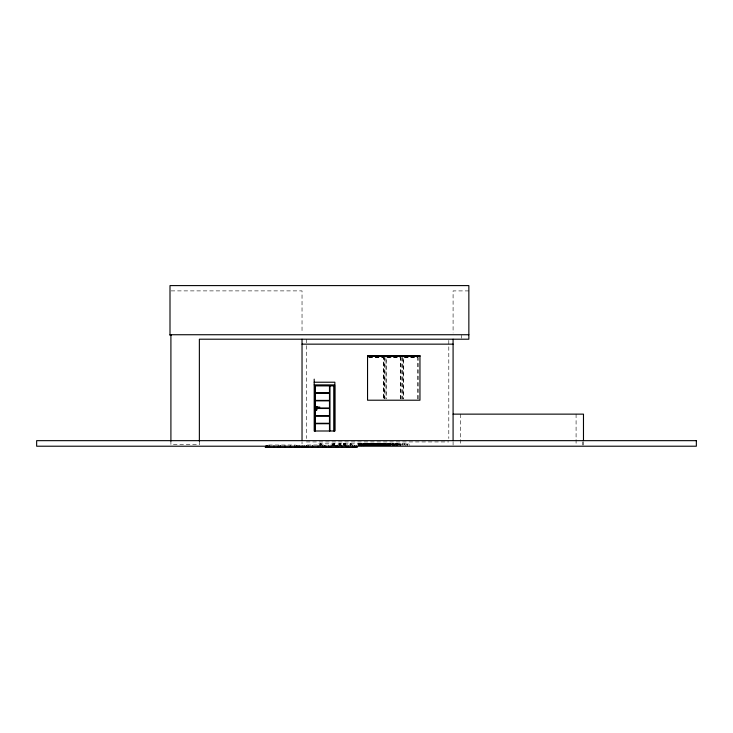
<?xml version="1.0" encoding="UTF-8"?>
<svg xmlns="http://www.w3.org/2000/svg" width="733" height="733" viewBox="0 0 733 733"><rect width="100%" height="100%" fill="white"/><g stroke="black" fill="none" stroke-linecap="round" stroke-linejoin="round"><path stroke-width="0.55" stroke-dasharray="3.67 2.75" d="M332.617 445.426L333.002 443.841M334.468 443.841L333.854 445.426L334.019 443.841L334.55 445.426M334.001 445.426L334.175 443.841L333.799 445.426M339.315 443.841L339.15 445.426L339.406 443.841L339.544 445.426L340.396 443.841L340.937 445.426M343.493 443.841L344.098 445.426L344.189 443.841L344.675 445.426M359.014 443.841L358.758 445.426L358.135 443.841L358.529 445.426L359.033 443.841L358.785 445.426M358.565 443.841L359.17 445.426L359.738 443.841L360.288 445.426L360.718 443.841L360.938 445.426L360.682 443.841L359.839 445.426L359.307 443.841L359.912 445.426L360.141 443.841L359.5 445.426M363.302 443.841L363.467 445.426L364.136 443.841L363.834 445.426L363.348 443.841L362.377 445.426L361.827 443.841L362.065 445.426L362.239 443.841L361.58 445.426L361.387 443.841L361.213 445.426L361.47 443.841L362.075 445.426L362.331 443.841M363.137 443.841L362.972 445.426L363.229 443.841L363.449 445.426L362.899 443.841M363.678 445.426L363.852 443.841L363.467 445.426M363.806 445.426L363.98 443.841L363.705 445.426L363.495 443.841M364.732 443.841L364.127 445.426L364.219 443.841L364.878 445.426L365.144 443.841L365.547 445.426L366.39 443.841L366.134 445.426L365.501 443.841L365.245 445.426L365.969 443.841L366.637 445.426M365.171 443.841L364.191 445.426L363.705 443.841M365.061 443.841L364.887 445.426L364.475 443.841M365.226 445.426L365.501 443.841M367.865 443.841L368.406 445.426L367.691 443.841L368.076 445.426L368.241 443.841L367.755 445.426L367.499 443.841L366.967 445.426L366.738 443.841L366.161 445.426L365.73 443.841M368.836 443.841L368.672 445.426L368.415 443.841L367.737 445.426L367.581 443.841M371.31 443.841L371.026 445.426L371.283 443.841L370.504 445.426L370.66 443.841M371.072 443.841L371.512 445.426L371.677 443.841L372.318 445.426L372.795 443.841L373.271 445.426L372.611 443.841L372.364 445.426L371.924 443.841L371.393 445.426L370.843 443.841L370.715 445.426L370.962 443.841M375.763 443.841L376.524 445.426L376.093 443.841L376.002 445.426L376.35 443.841M377.129 443.841L376.964 445.426L376.414 443.841L376.258 445.426L376.56 443.841L376.817 445.426L377.055 443.841L377.211 445.426L377.916 443.841L378.375 445.426M378.182 443.841L378.008 445.426L377.797 443.841L378.054 445.426L378.265 443.841L378.915 445.426L379.52 443.841L380.134 445.426M378.338 443.841L378.173 445.426L377.651 443.841M378.659 443.841L378.494 445.426L378.75 443.841L377.971 445.426M380.949 445.426L380.345 443.841L379.721 445.426L379.557 443.841L379.419 445.426L379.667 443.841M382.47 445.426L382.241 443.841L382.773 445.426L383.258 443.841L383.835 445.426L383.616 443.841L383.89 445.426L383.698 443.841L383.478 445.426L383.625 443.841L384.275 445.426L384.431 443.841L384.028 445.426L383.451 443.841L382.883 445.426M384.596 443.841L384.431 445.426L384.678 443.841L384.926 445.426L384.779 443.841L385.082 445.426L384.944 443.841M386.712 445.426L386.887 443.841L387.262 445.426L386.603 443.841L387.097 445.426M388.151 445.426L387.62 443.841L387.427 445.426L387.684 443.841L388.252 445.426L387.876 443.841M389.718 445.426L389.278 443.841L388.6 445.426L388.802 443.841L389.654 445.426M333.872 445.426L334.257 443.841M344.565 443.841L345.17 445.426L344.794 443.841L344.327 445.426L343.869 443.841L344.537 445.426L343.997 443.841L343.621 445.426M359.078 445.426L359.509 443.841L359.976 445.426L360.224 443.841M364.072 445.426L364.301 443.841L364.539 445.426L364.2 443.841M364.484 445.426L364.722 443.841M368.103 445.426L368.332 443.841M368.928 443.841L368.699 445.426L368.497 443.841L367.81 445.426M371.164 445.426L371.402 443.841L370.669 445.426L370.422 443.841L370.907 445.426M373.271 445.426L372.731 443.841L371.878 445.426L372.098 443.841L371.549 445.426L371.768 443.841M372.181 443.841L371.952 445.426L371.494 443.841L371.805 445.426L372.465 443.841M372.382 445.426L372.611 443.841M373.124 445.426L373.876 443.841L373.619 445.426L374.233 443.841L374.765 445.426L375.314 443.841L375.873 445.426M376.991 445.426L377.22 443.841M379.502 443.841L379.273 445.426L379.117 443.841M384.284 445.426L384.523 443.841M386.74 445.426L387.134 443.841M388.655 445.426L388.893 443.841M395.142 443.841L394.913 445.426L395.06 443.841L395.518 445.426M361.396 446.214L362.056 443.841L362.487 445.426M363.852 446.214L364.503 443.841M319.698 445.426L320.138 443.841M320.843 443.841L320.413 445.426L321.072 443.841M334.266 445.426L334.697 443.841M339.846 443.841L339.416 445.426L338.985 443.841M345.839 443.841L345.087 445.426L345.5 443.841M350.466 443.841L350.007 445.426L350.85 443.841M351.08 443.841L350.64 445.426L351.309 443.841M358.373 445.426L358.804 443.841L359.234 445.426L359.866 443.841L359.445 445.426M359.207 445.426L359.637 443.841L358.932 445.426M359.857 445.426L360.297 443.841M362.093 445.426L361.873 443.841L361.525 445.426L361.012 443.841L360.618 445.426L361.287 443.841L361.736 445.426L361.241 443.841M366.427 445.426L366.976 443.841M366.912 445.426L367.343 443.841M366.766 443.841L367.306 445.426L367.755 443.841M368.626 443.841L369.001 445.426L369.423 443.841L369.725 445.426L370.458 443.841L369.799 445.426L369.295 443.841L369.505 445.426L370.092 443.841M371.494 445.426L371.924 443.841M371.649 445.426L372.089 443.841L371.448 445.426M372.254 445.426L372.63 443.841M373.409 445.426L373.839 443.841M373.885 445.426L374.325 443.841L374.49 445.426L374.233 443.841L374.05 445.426L373.317 443.841M374.645 445.426L375.085 443.841L375.525 445.426M378.851 445.426L379.291 443.841M380.097 443.841L379.657 445.426L379.034 443.841M379.822 445.426L380.262 443.841L380.858 445.426M382.104 445.426L382.553 443.841L383.093 445.426M383.093 443.841L382.168 445.426L381.563 443.841M385.705 443.841L385.274 445.426L385.934 443.841M390.716 443.841L390.286 445.426L390.946 443.841L391.477 445.426M392.732 445.426L393.172 443.841M319.762 445.426L320.367 443.841M338.875 445.426L339.489 443.841L339.672 445.426L339.535 443.841M340.075 443.841L339.471 445.426L339.297 443.841M340.79 443.841L340.176 445.426L340.369 443.841M343.676 445.426L344.281 443.841M344.382 445.426L344.895 443.841L345.5 445.426M345.124 445.426L345.729 443.841M359.921 445.426L360.526 443.841M360.334 445.426L360.141 443.841L360.306 445.426L360.948 443.841M364.246 445.426L364.86 443.841L365.492 445.426M366.482 445.426L367.206 443.841M367.38 445.426L367.984 443.841M369.047 445.426L369.652 443.841M371.713 445.426L372.318 443.841M372.419 445.426L373.024 443.841M373.464 445.426L374.068 443.841L374.71 445.426M374.499 443.841L375.03 445.426L374.526 443.841L373.949 445.426L373.546 443.841L373.775 445.426L373.518 443.841M375.47 443.841L374.865 445.426L375.241 443.841L375.745 445.426M379.877 445.426L380.491 443.841M382.333 445.426L382.938 443.841L383.57 445.426L384.33 443.841M383.89 443.841L384.165 445.426L384.697 443.841M392.787 445.426L393.401 443.841M319.927 445.426L320.678 443.841M321.173 445.426L321.924 443.841M332.855 445.426L333.607 443.841M340.323 445.426L341.074 443.841M358.171 445.426L358.923 443.841M358.593 445.426L359.344 443.841M361.781 445.426L362.533 443.841M364.732 445.426L365.602 443.841M366.069 445.426L366.821 443.841M367.297 445.426L368.048 443.841M369.963 445.426L370.715 443.841L370.916 445.426M372.96 445.426L373.711 443.841L374.288 445.426M378.888 443.841L378.136 445.426L378.43 443.841L379.034 445.426M380.418 445.426L381.178 443.841L381.792 445.426M380.583 445.426L381.334 443.841L381.811 445.426M381.133 445.426L381.884 443.841L382.232 445.426M391.046 445.426L391.798 443.841M171.146 290.891L302.033 290.891L302.033 333.002M468.854 290.909L453.086 290.909L453.086 332.993M368.726 357.42L383.597 357.42L383.597 399.082M368.956 357.649L383.359 357.649L383.359 398.862M306.312 441.926L448.798 441.926M318.763 443.841L408.858 443.841L409.399 445.426M268.699 445.023L295.362 445.023M307.182 445.023L324.288 445.023M330.72 445.023L336.612 445.023M337.666 445.023L347.937 445.023M349.696 445.023L352.949 445.023M406.971 443.841L407.585 445.426L407.2 443.841M404.524 443.841L405.129 445.426M399.512 443.841L400.117 445.426L399.742 443.841M398.935 445.426L398.266 443.841L398.779 445.426M397.057 443.841L397.671 445.426M396.516 443.841L397.121 445.426M396.351 443.841L396.965 445.426L396.58 443.841M394.162 443.841L394.675 445.426L394.29 443.841M393.896 443.841L394.51 445.426L394.125 443.841M393.099 443.841L393.703 445.426L393.328 443.841M388.124 443.841L388.737 445.426M386.438 443.841L387.042 445.426M385.631 443.841L386.337 445.426M381.994 443.841L382.599 445.426L382.489 443.841M380.775 443.841L381.389 445.426L381.004 443.841M380.665 443.841L381.27 445.426L380.894 443.841M374.856 443.841L375.461 445.426M369.606 443.841L370.211 445.426L369.579 443.841L369.744 445.426M368.021 445.426L367.407 443.841L367.92 445.426M357.86 443.841L358.464 445.426M343.64 443.841L344.244 445.426M406.412 443.841L406.952 445.426M401.4 443.841L401.931 445.426M400.154 443.841L400.694 445.426M398.944 443.841L399.485 445.426M395.948 443.841L396.489 445.426M395.783 443.841L396.324 445.426M390.771 443.841L391.312 445.426M390.552 445.426L389.535 443.841M389.791 443.841L390.231 445.426M388.49 443.841L389.021 445.426M387.519 443.841L388.059 445.426M385.549 443.841L386.089 445.426M385.109 443.841L385.65 445.426M382.663 443.841L383.203 445.426M377.284 445.426L376.744 443.841L377.183 445.426M375.571 443.841L376.111 445.426L376.258 443.841L376.405 445.426L376.148 443.841M373.573 443.841L374.132 445.426M360.453 443.841L360.993 445.426M358.694 443.841L359.234 445.426M350.392 443.841L350.924 445.426M349.925 443.841L350.475 445.426L350.255 443.841M404.753 443.841L405.193 445.426M397.286 443.841L397.726 445.426M396.745 443.841L397.176 445.426M388.041 443.841L388.472 445.426M386.126 443.841L386.392 445.426M382.223 443.841L382.663 445.426L382.406 443.841M380.574 443.841L381.013 445.426M378.54 443.841L379.098 445.426M374.755 443.841L375.186 445.426M373.912 443.841L374.352 445.426L374.206 443.841L374.032 445.426L373.674 443.841L373.592 445.426L374.004 443.841L374.343 445.426M370.275 445.426L369.835 443.841L369.423 445.426L369.12 443.841M361.69 443.841L362.129 445.426M343.722 443.841L344.153 445.426M402.774 443.841L403.013 445.426L402.866 443.841M400.328 443.841L400.557 445.426M392.87 443.841L393.099 445.426L392.952 443.841M392.549 445.426L392.155 443.841M389.864 443.841L390.103 445.426M381.435 443.841L381.664 445.426M377.367 443.841L377.605 445.426L377.458 443.841M366.647 443.841L366.885 445.426M361.305 443.841L361.534 445.426M350.163 443.841L350.401 445.426M400.42 443.841L400.584 445.426M392.402 443.841L392.567 445.426M384.019 443.841L384.184 445.426M382.333 443.841L382.498 445.426M363.586 443.841L363.751 445.426M344.391 443.841L344.565 445.426M343.933 443.841L344.107 445.426M583.477 441.77L583.477 445.105M582.268 441.77L582.268 445.105M576.083 414.136L576.083 438.471M576.083 439.58L576.083 445.114M461.671 335.265L461.671 338.225M460.489 414.136L460.489 438.471M460.489 439.58L460.489 445.114M453.086 441.66L453.086 445.105M448.798 340.35L448.798 438.508M418.076 399.082L418.076 357.42L403.205 357.42L403.205 399.082M417.837 398.862L417.837 357.649L403.434 357.649L403.434 398.862M402.142 357.53L402.142 398.972M402.023 357.42L402.023 399.082M400.841 399.082L400.841 357.42L385.961 357.42L385.961 399.082M400.603 398.862L400.603 357.649L386.199 357.649L386.199 398.862M384.898 356.412L384.779 399.082M384.66 357.53L384.66 398.972M306.312 339.205L306.312 438.508M302.033 441.66L302.033 443.941M199.367 441.248L199.367 444.647L170.908 444.647L170.908 441.211M368.965 443.841L368.8 445.426L369.047 443.841M390.038 443.841L389.874 445.426L390.13 443.841M397.506 443.841L397.341 445.426L397.598 443.841M366.482 443.841L366.152 445.426L366.546 443.841M350.676 443.841L350.062 445.426L350.695 443.841M388.417 445.426L387.812 443.841L388.316 445.426M378.32 445.426L377.715 443.841L378.283 445.426M388.866 445.426L388.325 443.841L388.792 445.426M366.702 445.426L366.134 443.841L366.692 445.426M395.545 445.426L395.316 443.841L395.573 445.426M389.131 445.426L388.902 443.841L389.15 445.426M381.93 445.426L381.701 443.841L381.957 445.426M371.897 445.426L371.668 443.841L371.915 445.426M344.822 445.426L344.592 443.841L344.84 445.426M333.139 445.426L332.901 443.841L333.158 445.426"/><path stroke-width="1.1" d="M273.757 447.405L273.986 445.82M284.697 447.405L284.935 445.82M296.462 447.405L296.691 445.82M303.929 447.405L304.158 445.82M306.376 447.405L306.605 445.82L305.844 447.405M312.423 447.405L312.652 445.82M325.544 447.405L325.773 445.82M336.401 445.82L336.163 447.405L335.577 445.82M267.078 447.405L267.692 445.82M268.993 447.405L269.607 445.82M279.942 447.405L280.547 445.82M299.165 447.405L299.779 445.82M307.658 447.405L308.272 445.82M266.015 445.82L265.264 447.405L357.292 447.405L356.751 445.82M265.969 447.405L266.72 445.82M267.179 447.405L267.93 445.82M278.128 447.405L278.879 445.82M297.351 447.405L298.102 445.82M316.729 407.319L316.18 407.09L316.729 406.861M316.574 409.985L316.5 409.353L316.454 409.958M170.001 334.734L468.854 334.734M170.908 335.283L170.001 335.283L170.001 285.595L468.854 285.595L468.854 339.205L199.367 339.205L199.367 441.248M302.033 344.153L453.086 344.153M367.545 356.165L419.954 356.165M314.2 382.223L334.862 382.223L334.862 430.995L314.2 430.995L314.2 379.144M314.2 384.889L334.66 384.889L334.66 430.995M333.982 385.558L314.878 385.558L314.878 430.995M314.878 392.751L329.484 392.751L329.484 385.558M314.878 393.2L329.484 393.2L329.484 400.401L314.878 400.401M314.878 400.85L329.484 400.85L329.484 408.043L314.878 408.043M314.878 408.492L329.484 408.492L329.484 415.693L314.878 415.693M453.086 414.136L583.477 414.136L583.477 440.661M314.878 416.097L329.484 416.097L329.484 423.289L314.878 423.289M314.878 423.72L329.484 423.72L329.484 430.995M316.418 407.401L316.5 406.769M354.9 445.82L355.505 447.405M352.454 445.82L353.059 447.405M346.196 445.82L346.801 447.405M341.825 445.82L342.43 447.405M328.705 445.82L329.309 447.405M322.456 445.82L323.061 447.405M306.495 445.82L307.1 447.405M294.73 445.82L295.344 447.405M354.305 445.82L354.845 447.405M348.587 447.405L348.047 445.82L348.303 447.405M337.968 447.405L337.427 445.82L337.675 447.405M324.847 447.405L324.307 445.82L324.554 447.405M341.816 445.82L342.045 447.405M331.188 445.82L331.426 447.405M318.067 445.82L318.305 447.405M302.115 445.82L302.344 447.405M296.608 445.82L296.838 447.405M290.35 445.82L290.58 447.405M316.812 407.007L319.817 407.136M453.086 339.205L453.086 440.661M333.753 430.995L333.753 385.778L315.098 385.778L315.098 430.995M329.932 385.558L329.932 430.995M302.033 339.205L302.033 440.524M170.908 334.734L170.908 441.211M315.868 406.916C316.674 409.445 317.829 405.138 315.868 406.916M315.868 409.509C316.674 412.028 317.829 407.722 315.868 409.509M419.954 355.78L367.545 355.78L367.545 400.209L419.954 400.209L419.954 355.78M696.35 440.661L36.65 440.661L36.65 446.214L696.35 446.214L696.35 440.661"/></g></svg>
